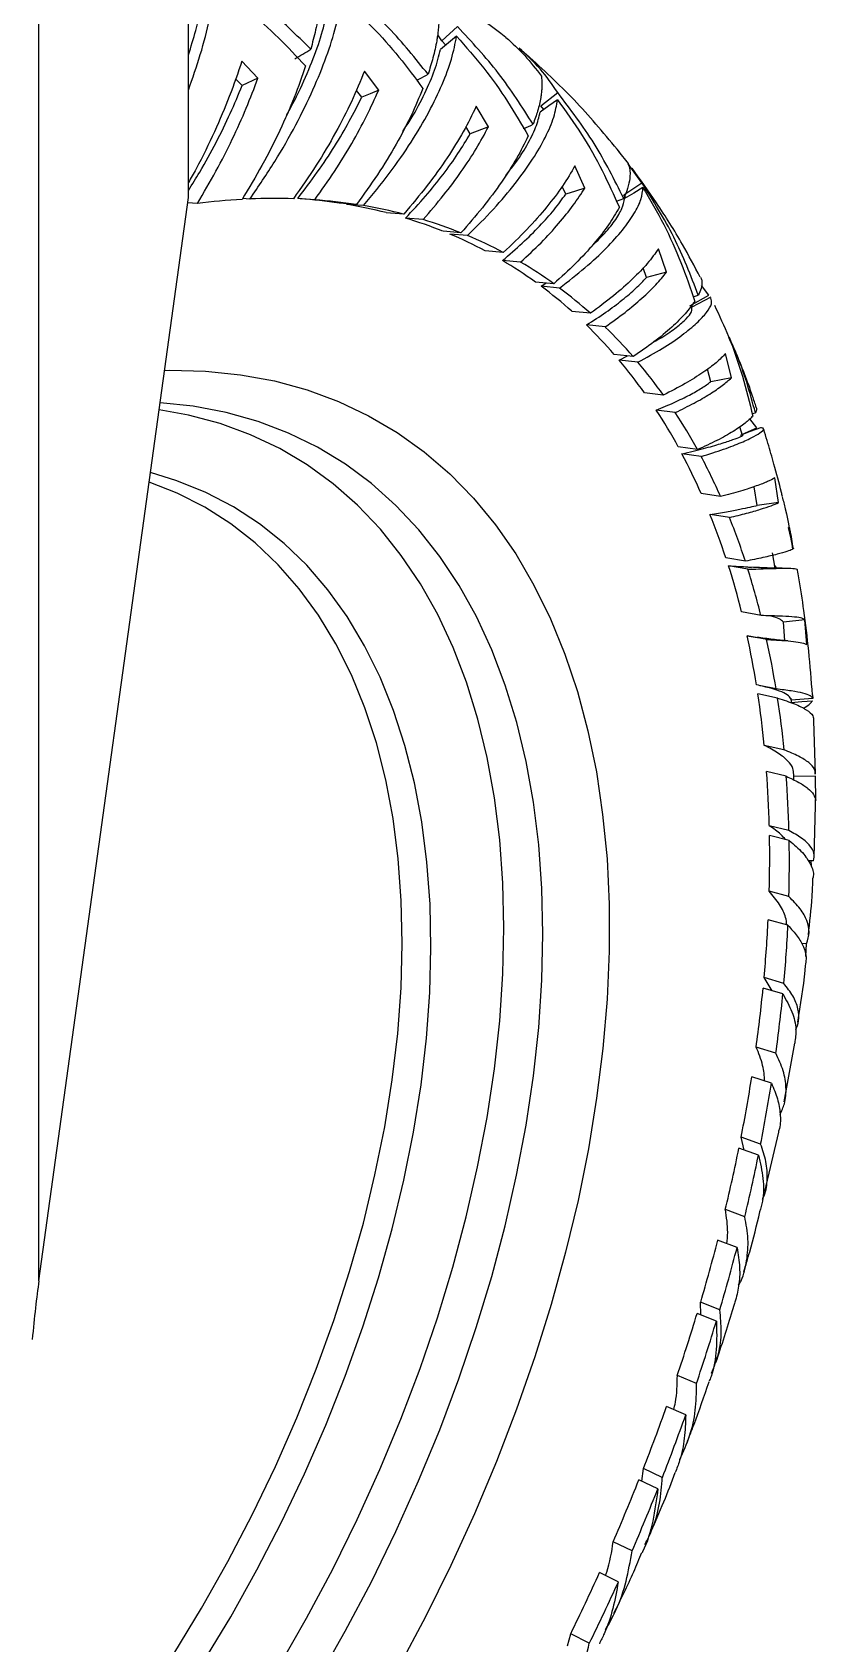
# Model space of a CAD drawing. Header units: millimetres. Extents: x 0 to 597, y 0 to 420.
# Drawn here: x 350.27 to 356.4, y 84.15 to 96.77 of the extents above; entities that cross this region are included whole.
import ezdxf

# ---------------------------------------------------------------- set-up
doc = ezdxf.new("R2010")
doc.units = ezdxf.units.MM

msp = doc.modelspace()

# ---------------------------------------------------------------- linework, layer by layer
at = {"color": 7, "linetype": 'Continuous', "lineweight": 25}
for p, q in [((351.488, 95.477), (351.488, 97.805)), ((353.473, 96.704), (353.595, 96.814)), ((353.473, 96.704), (353.44, 96.749)), ((353.504, 96.67), (353.473, 96.704)), ((352.032, 96.41), (351.907, 96.543)), ((352.978, 96.317), (352.867, 96.466)), ((351.909, 96.353), (351.858, 96.405)), ((352.032, 96.41), (351.909, 96.353)), ((352.845, 96.261), (352.803, 96.315)), ((353.837, 96.029), (353.742, 96.191)), ((354.248, 96.194), (354.38, 96.297)), ((354.27, 96.164), (354.248, 96.194)), ((353.695, 95.975), (353.661, 96.032)), ((353.837, 96.029), (353.695, 95.975)), ((354.856, 95.836), (354.931, 95.741)), ((354.593, 95.55), (354.515, 95.724)), ((355.04, 95.591), (354.931, 95.739)), ((354.443, 95.502), (354.415, 95.563)), ((354.899, 95.497), (355.04, 95.591)), ((350.317, 86.992), (351.488, 95.477)), ((351.558, 95.429), (351.482, 95.435)), ((351.97, 95.464), (351.912, 95.469)), ((352.477, 95.458), (352.344, 95.468)), ((352.803, 95.421), (352.668, 95.432)), ((352.86, 95.412), (352.726, 95.422)), ((354.841, 95.446), (354.897, 95.469)), ((354.913, 95.474), (354.899, 95.497)), ((353.174, 95.346), (353.037, 95.357)), ((353.326, 95.303), (353.188, 95.314)), ((353.622, 95.199), (353.482, 95.211)), ((353.674, 95.178), (353.534, 95.19)), ((353.954, 95.045), (353.813, 95.057)), ((355.232, 94.891), (355.17, 95.074)), ((354.089, 94.969), (353.947, 94.982)), ((355.075, 94.85), (355.049, 94.925)), ((354.349, 94.8), (354.205, 94.814)), ((354.25, 94.781), (354.286, 94.806)), ((354.394, 94.766), (354.25, 94.781)), ((355.415, 94.628), (355.563, 94.71)), ((355.58, 94.694), (355.429, 94.618)), ((355.441, 94.697), (355.481, 94.711)), ((355.563, 94.71), (355.506, 94.787)), ((354.636, 94.569), (354.491, 94.584)), ((354.752, 94.462), (354.606, 94.478)), ((354.97, 94.23), (354.823, 94.247)), ((354.861, 94.203), (354.926, 94.235)), ((355.008, 94.186), (354.861, 94.203)), ((355.741, 94.064), (355.695, 94.254)), ((355.578, 94.032), (355.554, 94.132)), ((355.207, 93.928), (355.059, 93.947)), ((355.301, 93.791), (355.151, 93.811)), ((355.902, 93.784), (355.928, 93.79)), ((355.828, 93.613), (355.807, 93.68)), ((355.826, 93.621), (355.939, 93.671)), ((355.939, 93.671), (355.884, 93.742)), ((355.474, 93.501), (355.324, 93.523)), ((355.503, 93.447), (355.353, 93.468)), ((356.109, 93.086), (356.079, 93.279)), ((355.656, 93.134), (355.504, 93.157)), ((355.943, 93.064), (355.919, 93.211)), ((356.109, 93.086), (355.943, 93.064)), ((355.725, 92.97), (355.573, 92.994)), ((356.227, 92.725), (356.188, 92.89)), ((355.85, 92.628), (355.697, 92.654)), ((356.082, 92.573), (356.062, 92.693)), ((356.226, 92.726), (356.227, 92.725)), ((355.87, 92.564), (355.718, 92.591)), ((356.097, 92.573), (356.078, 92.596)), ((355.973, 92.202), (355.82, 92.231)), ((356.316, 92.169), (356.147, 92.151)), ((356.159, 92.005), (356.147, 92.151)), ((356.331, 91.975), (356.316, 92.169)), ((355.863, 92.044), (355.942, 92.031)), ((356.017, 92.014), (355.863, 92.044)), ((356.09, 91.627), (355.958, 91.655)), ((356.102, 91.555), (355.948, 91.588)), ((356.21, 91.52), (356.208, 91.554)), ((356.378, 91.551), (356.209, 91.54)), ((356.375, 91.58), (356.378, 91.551)), ((356.398, 90.959), (356.386, 91.38)), ((356.152, 91.15), (355.998, 91.185)), ((356.17, 90.943), (356.016, 90.979)), ((356.23, 90.913), (356.229, 90.958)), ((356.399, 90.944), (356.23, 90.94)), ((356.401, 90.753), (356.399, 90.944)), ((356.387, 90.31), (356.4, 90.814)), ((356.191, 90.517), (356.037, 90.556)), ((356.193, 90.439), (356.039, 90.478)), ((356.384, 90.28), (356.34, 90.281)), ((356.368, 90.245), (356.365, 90.28)), ((356.191, 90), (356.036, 90.042)), ((356.182, 89.776), (356.028, 89.819)), ((356.329, 89.63), (356.289, 89.632)), ((356.323, 89.53), (356.329, 89.63)), ((356.059, 89.263), (355.996, 89.367)), ((356.15, 89.321), (355.996, 89.367)), ((356.143, 89.238), (355.989, 89.284)), ((356.088, 88.773), (355.934, 88.822)), ((356.154, 88.393), (356.238, 88.853)), ((356.053, 88.538), (355.899, 88.588)), ((355.841, 88.014), (355.816, 88.115)), ((355.969, 88.062), (355.816, 88.115)), ((356.001, 87.691), (356.111, 88.156)), ((355.952, 87.975), (355.799, 88.029)), ((355.845, 87.493), (355.693, 87.55)), ((355.784, 87.251), (355.632, 87.309)), ((355.623, 86.675), (355.472, 86.736)), ((355.502, 86.724), (355.499, 86.824)), ((355.65, 86.764), (355.499, 86.824)), ((355.467, 86.186), (355.317, 86.25)), ((355.382, 85.941), (355.233, 86.006)), ((355.038, 85.422), (355.051, 85.52)), ((355.199, 85.452), (355.051, 85.52)), ((355.165, 85.363), (355.016, 85.432)), ((354.962, 84.876), (354.815, 84.948)), ((354.854, 84.634), (354.708, 84.706)), ((354.457, 84.132), (354.482, 84.227)), ((354.627, 84.152), (354.482, 84.227))]:
    msp.add_line(p, q, dxfattribs=at)
at = {"color": 8, "linetype": 'Continuous', "lineweight": 25}
msp.add_line((350.317, 86.992), (350.317, 97.238), dxfattribs=at)
at = {"color": 7, "linetype": 'Continuous', "lineweight": 25, "flags": 128}
for points in [[(353.588, 96.739), (353.525, 96.687), (353.462, 96.636)], [(354.078, 96.646), (354.157, 96.578), (354.164, 96.571)], [(352.978, 96.317), (352.911, 96.289), (352.845, 96.261)], [(354.379, 96.241), (354.311, 96.193), (354.243, 96.145)], [(354.593, 95.55), (354.518, 95.526), (354.443, 95.502)], [(355.047, 95.555), (354.975, 95.511), (354.903, 95.468)], [(355.232, 94.891), (355.154, 94.87), (355.075, 94.85)], [(351.301, 94.122), (351.34, 94.123), (351.622, 94.116), (351.896, 94.088), (352.162, 94.04), (352.418, 93.969), (352.664, 93.879), (352.899, 93.767), (353.123, 93.635), (353.335, 93.483), (353.534, 93.311), (353.72, 93.121), (353.892, 92.911), (354.051, 92.684), (354.194, 92.439), (354.323, 92.177), (354.437, 91.9), (354.535, 91.606), (354.617, 91.299), (354.683, 90.977), (354.732, 90.643), (354.766, 90.297), (354.783, 89.94), (354.783, 89.573), (354.767, 89.197), (354.734, 88.812), (354.685, 88.421), (354.62, 88.024), (354.539, 87.621), (354.442, 87.215), (354.329, 86.807), (354.201, 86.396), (354.058, 85.986), (353.9, 85.576), (353.728, 85.167), (353.543, 84.761), (353.345, 84.36), (353.133, 83.963)], [(355.741, 94.064), (355.66, 94.048), (355.578, 94.032)], [(353.951, 90.105), (353.926, 90.445), (353.886, 90.773), (353.828, 91.089), (353.755, 91.391), (353.666, 91.679), (353.561, 91.952), (353.44, 92.209), (353.305, 92.45), (353.155, 92.673), (352.991, 92.878), (352.813, 93.065), (352.622, 93.233), (352.418, 93.381), (352.203, 93.509), (351.975, 93.617), (351.737, 93.705), (351.489, 93.771), (351.258, 93.813)], [(354.256, 90.064), (354.231, 90.407), (354.19, 90.739), (354.132, 91.058), (354.059, 91.364), (353.969, 91.656), (353.864, 91.933), (353.743, 92.194), (353.607, 92.438), (353.457, 92.665), (353.292, 92.874), (353.113, 93.064), (352.921, 93.236), (352.717, 93.388), (352.5, 93.52), (352.272, 93.631), (352.033, 93.722), (351.784, 93.792), (351.525, 93.841), (351.266, 93.868)], [(355.967, 93.673), (355.888, 93.642), (355.81, 93.611)], [(353.38, 89.94), (353.356, 90.269), (353.315, 90.587), (353.258, 90.891), (353.184, 91.183), (353.094, 91.459), (352.989, 91.72), (352.868, 91.965), (352.732, 92.193), (352.581, 92.403), (352.416, 92.595), (352.237, 92.767), (352.046, 92.92), (351.841, 93.053), (351.625, 93.166), (351.398, 93.258), (351.19, 93.321)], [(353.155, 89.97), (353.131, 90.297), (353.091, 90.613), (353.033, 90.915), (352.96, 91.204), (352.87, 91.478), (352.764, 91.737), (352.643, 91.979), (352.507, 92.204), (352.356, 92.412), (352.191, 92.6), (352.012, 92.77), (351.821, 92.92), (351.616, 93.05), (351.4, 93.159), (351.18, 93.246)], [(356.207, 91.52), (356.291, 91.528), (356.375, 91.535)], [(352.198, 83.973), (352.414, 84.35), (352.618, 84.733), (352.809, 85.121), (352.987, 85.513), (353.152, 85.908), (353.302, 86.305), (353.438, 86.701), (353.558, 87.097), (353.664, 87.492), (353.753, 87.883), (353.827, 88.27), (353.884, 88.652), (353.926, 89.027), (353.951, 89.396), (353.959, 89.755), (353.951, 90.105)], [(352.499, 83.864), (352.716, 84.246), (352.921, 84.634), (353.113, 85.027), (353.291, 85.424), (353.456, 85.823), (353.606, 86.224), (353.742, 86.625), (353.863, 87.025), (353.969, 87.423), (354.058, 87.819), (354.132, 88.21), (354.19, 88.596), (354.231, 88.975), (354.256, 89.347), (354.264, 89.71), (354.256, 90.064)], [(351.373, 84.069), (351.59, 84.427), (351.796, 84.792), (351.99, 85.163), (352.17, 85.538), (352.337, 85.917), (352.489, 86.298), (352.627, 86.681), (352.75, 87.063), (352.858, 87.444), (352.949, 87.822), (353.025, 88.197), (353.084, 88.566), (353.127, 88.929), (353.153, 89.285), (353.163, 89.632), (353.155, 89.97)], [(351.602, 83.998), (351.819, 84.359), (352.025, 84.727), (352.218, 85.101), (352.398, 85.48), (352.564, 85.861), (352.716, 86.245), (352.854, 86.63), (352.977, 87.015), (353.084, 87.398), (353.175, 87.779), (353.251, 88.155), (353.31, 88.527), (353.352, 88.892), (353.378, 89.25), (353.387, 89.6), (353.38, 89.94)]]:
    msp.add_lwpolyline(points, dxfattribs=at)
at = {"color": 7, "linetype": 'Continuous', "lineweight": 25}
for centre, radius, start, end in [((351.52, 93.631), 3.953, 51.6189, 63.5238), ((352.189, 90.47), 4.999, 93.2256, 97.251), ((352.167, 90.914), 4.555, 88.1926, 92.4698), ((352.059, 91.43), 4.047, 81.3426, 85.698), ((352.19, 91.396), 4.071, 81.342, 85.9561), ((352.1, 91.696), 3.779, 75.6518, 80.4789), ((352.235, 91.679), 3.785, 75.6429, 80.4907), ((352.163, 91.928), 3.538, 68.117, 73.162), ((352.296, 91.9), 3.555, 68.1123, 73.1624), ((352.201, 92.021), 3.438, 62.039, 67.1835), ((352.332, 91.99), 3.459, 62.0382, 67.1813), ((352.205, 92.032), 3.426, 54.2874, 59.4434), ((352.339, 92.004), 3.444, 54.2881, 59.4477), ((352.163, 91.974), 3.498, 48.2696, 53.3577), ((352.29, 91.938), 3.525, 48.2737, 53.3525), ((352.011, 91.813), 3.719, 40.8883, 45.7686), ((352.14, 91.779), 3.744, 40.8893, 45.7663), ((351.818, 91.648), 3.973, 35.3457, 40.0175), ((351.952, 91.619), 3.991, 35.3425, 40.0206), ((351.451, 91.4), 4.417, 28.7313, 33.0842), ((351.577, 91.365), 4.444, 28.7329, 33.0841), ((351.06, 91.189), 4.86, 23.8821, 27.9652), ((351.186, 91.155), 4.888, 23.8824, 27.9661), ((350.446, 90.931), 5.526, 18.1749, 21.9244), ((350.565, 90.893), 5.562, 18.1767, 21.924), ((349.851, 90.739), 6.153, 14.0319, 17.5206), ((349.976, 90.703), 6.18, 14.0291, 17.5224), ((348.993, 90.538), 7.033, 9.1712, 12.3635), ((349.107, 90.5), 7.073, 9.1706, 12.3633), ((348.232, 90.419), 7.803, 5.6363, 8.6151), ((348.335, 90.378), 7.856, 5.6379, 8.614), ((347.18, 90.328), 8.86, 1.4765, 4.2134), ((347.287, 90.288), 8.907, 1.4756, 4.2139), ((346.302, 90.309), 9.738, 358.4287, 0.9984), ((346.396, 90.268), 9.798, 358.4294, 0.9981), ((345.156, 90.352), 10.885, 354.809, 357.1951), ((345.246, 90.312), 10.95, 354.809, 357.1948), ((344.249, 90.437), 11.796, 352.13, 354.3917), ((344.333, 90.398), 11.867, 352.13, 354.3914), ((343.106, 90.606), 12.952, 348.9131, 351.0375), ((343.189, 90.566), 13.023, 348.9126, 351.0378), ((342.262, 90.773), 13.812, 346.5024, 348.538), ((342.332, 90.737), 13.897, 346.5028, 348.5378), ((341.274, 91.019), 14.831, 343.5706, 345.5122), ((341.328, 90.986), 14.931, 343.5718, 345.5116), ((340.572, 91.227), 15.562, 341.3475, 343.2277), ((340.621, 91.197), 15.668, 341.3486, 343.227), ((339.816, 91.488), 16.362, 338.6087, 340.4272), ((339.854, 91.462), 16.481, 338.61, 340.426), ((339.339, 91.675), 16.874, 336.5041, 338.2857), ((339.377, 91.651), 16.994, 336.5049, 338.2843), ((338.875, 91.88), 17.382, 333.8784, 335.6244), ((338.96, 91.835), 17.45, 333.8773, 335.6267)]:
    msp.add_arc(centre, radius, start, end, dxfattribs=at)
msp.add_ellipse((350.317, 85.948), major_axis=(0.091, 1.423), ratio=0.068485, start_param=0.751511, end_param=1.15277, dxfattribs=at)
for points, knots in [([(352.446, 96.637), (352.334, 96.748), (352.111, 96.969), (351.846, 97.154), (351.714, 97.247)], [0, 0, 0, 0, 0.49957, 1, 1, 1, 1]), ([(352.54, 97.211), (352.54, 97.192), (352.539, 97.155), (352.535, 97.098), (352.529, 97.045), (352.523, 96.995), (352.51, 96.912), (352.488, 96.796), (352.459, 96.688), (352.446, 96.637)], [0, 0, 0, 0, 0.120107, 0.230139, 0.330169, 0.420237, 0.500394, 0.76472, 1, 1, 1, 1]), ([(351.488, 96.316), (351.52, 96.41), (351.588, 96.604), (351.66, 96.881), (351.687, 97.048), (351.701, 97.133)], [0, 0, 0, 0, 0.315966, 0.652581, 1, 1, 1, 1]), ([(351.701, 97.133), (351.788, 97.068), (351.961, 96.94), (352.196, 96.73), (352.336, 96.58), (352.406, 96.506)], [0, 0, 0, 0, 0.3393764, 0.6723356, 1, 1, 1, 1]), ([(353.365, 96.441), (353.265, 96.565), (353.067, 96.814), (352.823, 97.027), (352.7, 97.133)], [0, 0, 0, 0, 0.499581, 1, 1, 1, 1]), ([(351.488, 96.592), (351.508, 96.657), (351.558, 96.812), (351.585, 96.947), (351.601, 97.025)], [0, 0, 0, 0, 0.417292, 1, 1, 1, 1]), ([(351.97, 95.464), (352.037, 95.562), (352.17, 95.759), (352.333, 96.046), (352.468, 96.322), (352.573, 96.581), (352.65, 96.825), (352.676, 96.966), (352.689, 97.038)], [0, 0, 0, 0, 0.16604, 0.333056, 0.499186, 0.663302, 0.828992, 1, 1, 1, 1]), ([(352.689, 97.038), (352.769, 96.964), (352.928, 96.817), (353.14, 96.579), (353.263, 96.412), (353.324, 96.33)], [0, 0, 0, 0, 0.339383, 0.67234, 1, 1, 1, 1]), ([(352.256, 96.12), (352.283, 96.17), (352.357, 96.304), (352.446, 96.509), (352.53, 96.735), (352.56, 96.865), (352.576, 96.931)], [0, 0, 0, 0, 0.161689, 0.43678, 0.71415, 1, 1, 1, 1]), ([(353.449, 96.918), (353.45, 96.903), (353.451, 96.873), (353.448, 96.827), (353.444, 96.784), (353.439, 96.742), (353.428, 96.674), (353.407, 96.577), (353.378, 96.485), (353.365, 96.441)], [0, 0, 0, 0, 0.120105, 0.230141, 0.330167, 0.420234, 0.500395, 0.764721, 1, 1, 1, 1]), ([(354.187, 96.049), (354.101, 96.185), (353.928, 96.457), (353.706, 96.695), (353.595, 96.814)], [0, 0, 0, 0, 0.499575, 1, 1, 1, 1]), ([(352.86, 95.412), (352.929, 95.496), (353.068, 95.666), (353.236, 95.911), (353.375, 96.146), (353.48, 96.364), (353.555, 96.567), (353.577, 96.681), (353.588, 96.739)], [0, 0, 0, 0, 0.166041, 0.333057, 0.499187, 0.663302, 0.828993, 1, 1, 1, 1]), ([(353.588, 96.739), (353.66, 96.656), (353.804, 96.493), (353.991, 96.231), (354.096, 96.048), (354.149, 95.958)], [0, 0, 0, 0, 0.339383, 0.672331, 1, 1, 1, 1]), ([(353.975, 96.73), (354.026, 96.684), (354.126, 96.592), (354.21, 96.481), (354.252, 96.425)], [0, 0, 0, 0, 0.500366, 1, 1, 1, 1]), ([(352.322, 96.562), (352.343, 96.575), (352.384, 96.599), (352.425, 96.624), (352.446, 96.637)], [0, 0, 0, 0, 0.500016, 1, 1, 1, 1]), ([(353.167, 95.993), (353.189, 96.027), (353.259, 96.132), (353.343, 96.295), (353.423, 96.48), (353.449, 96.583), (353.462, 96.636)], [0, 0, 0, 0, 0.134777, 0.418701, 0.704973, 1, 1, 1, 1]), ([(354.38, 96.297), (354.336, 96.361), (354.248, 96.489), (354.135, 96.594), (354.078, 96.646)], [0, 0, 0, 0, 0.498257, 1, 1, 1, 1]), ([(354.866, 95.829), (354.756, 95.962), (354.537, 96.227), (354.287, 96.457), (354.162, 96.573)], [0, 0, 0, 0, 0.49913, 1, 1, 1, 1]), ([(351.907, 96.543), (351.876, 96.452), (351.815, 96.274), (351.693, 95.99), (351.585, 95.763), (351.508, 95.628), (351.488, 95.593)], [0, 0, 0, 0, 0.303897, 0.595491, 0.892886, 1, 1, 1, 1]), ([(352.406, 96.506), (352.378, 96.425), (352.321, 96.262), (352.206, 96), (352.071, 95.732), (351.962, 95.55), (351.908, 95.461)], [0, 0, 0, 0, 0.250635, 0.500173, 0.755309, 1, 1, 1, 1]), ([(352.867, 96.466), (352.835, 96.387), (352.772, 96.232), (352.643, 95.984), (352.494, 95.729), (352.371, 95.554), (352.31, 95.466)], [0, 0, 0, 0, 0.2553185, 0.5003026, 0.7501595, 1, 1, 1, 1]), ([(353.276, 96.393), (353.283, 96.397), (353.313, 96.413), (353.342, 96.429), (353.365, 96.441)], [0, 0, 0, 0, 0.24689, 1, 1, 1, 1]), ([(351.488, 95.531), (351.518, 95.579), (351.597, 95.706), (351.707, 95.908), (351.82, 96.136), (351.879, 96.281), (351.909, 96.353)], [0, 0, 0, 0, 0.169113, 0.446079, 0.723236, 1, 1, 1, 1]), ([(351.558, 95.429), (351.608, 95.514), (351.708, 95.683), (351.834, 95.933), (351.945, 96.177), (352.003, 96.333), (352.032, 96.41)], [0, 0, 0, 0, 0.249919, 0.499817, 0.749988, 1, 1, 1, 1]), ([(352.477, 95.458), (352.53, 95.532), (352.636, 95.681), (352.77, 95.901), (352.887, 96.115), (352.948, 96.25), (352.978, 96.317)], [0, 0, 0, 0, 0.249917, 0.499816, 0.749988, 1, 1, 1, 1]), ([(353.324, 96.33), (353.295, 96.26), (353.237, 96.12), (353.117, 95.892), (352.975, 95.659), (352.859, 95.499), (352.803, 95.421)], [0, 0, 0, 0, 0.250637, 0.500175, 0.755313, 1, 1, 1, 1]), ([(354.252, 96.425), (354.253, 96.413), (354.256, 96.391), (354.257, 96.356), (354.255, 96.323), (354.252, 96.29), (354.244, 96.237), (354.227, 96.159), (354.2, 96.084), (354.187, 96.049)], [0, 0, 0, 0, 0.120103, 0.230138, 0.330167, 0.420237, 0.500396, 0.764722, 1, 1, 1, 1]), ([(352.344, 95.468), (352.396, 95.536), (352.501, 95.674), (352.635, 95.877), (352.752, 96.074), (352.814, 96.199), (352.845, 96.261)], [0, 0, 0, 0, 0.250001, 0.500004, 0.75018, 1, 1, 1, 1]), ([(353.742, 96.191), (353.71, 96.125), (353.648, 95.996), (353.517, 95.786), (353.363, 95.57), (353.237, 95.421), (353.174, 95.346)], [0, 0, 0, 0, 0.255319, 0.500302, 0.750158, 1, 1, 1, 1]), ([(353.674, 95.178), (353.744, 95.247), (353.883, 95.386), (354.052, 95.587), (354.188, 95.777), (354.289, 95.951), (354.357, 96.111), (354.371, 96.197), (354.379, 96.241)], [0, 0, 0, 0, 0.166039, 0.333055, 0.499186, 0.663302, 0.828991, 1, 1, 1, 1]), ([(354.379, 96.241), (354.443, 96.151), (354.571, 95.973), (354.732, 95.69), (354.819, 95.495), (354.863, 95.399)], [0, 0, 0, 0, 0.339377, 0.672335, 1, 1, 1, 1]), ([(354.897, 95.469), (354.824, 95.614), (354.678, 95.906), (354.479, 96.167), (354.38, 96.297)], [0, 0, 0, 0, 0.4995729, 1, 1, 1, 1]), ([(353.973, 95.648), (353.995, 95.676), (354.063, 95.759), (354.142, 95.887), (354.215, 96.03), (354.234, 96.106), (354.243, 96.145)], [0, 0, 0, 0, 0.135152, 0.418951, 0.705104, 1, 1, 1, 1]), ([(353.188, 95.314), (353.242, 95.372), (353.349, 95.487), (353.485, 95.657), (353.603, 95.821), (353.664, 95.924), (353.695, 95.975)], [0, 0, 0, 0, 0.250002, 0.500003, 0.750179, 1, 1, 1, 1]), ([(353.326, 95.303), (353.381, 95.367), (353.49, 95.494), (353.627, 95.679), (353.746, 95.86), (353.807, 95.972), (353.837, 96.029)], [0, 0, 0, 0, 0.249918, 0.499817, 0.749987, 1, 1, 1, 1]), ([(354.149, 95.958), (354.12, 95.9), (354.064, 95.785), (353.942, 95.596), (353.798, 95.4), (353.68, 95.265), (353.622, 95.199)], [0, 0, 0, 0, 0.250637, 0.500174, 0.755312, 1, 1, 1, 1]), ([(354.115, 96.015), (354.115, 96.015), (354.139, 96.027), (354.163, 96.038), (354.187, 96.049)], [0, 0, 0, 0, 0.015253, 1, 1, 1, 1]), ([(354.515, 95.724), (354.485, 95.672), (354.425, 95.57), (354.297, 95.402), (354.145, 95.227), (354.018, 95.106), (353.954, 95.045)], [0, 0, 0, 0, 0.25532, 0.500304, 0.750161, 1, 1, 1, 1]), ([(354.931, 95.741), (354.934, 95.733), (354.94, 95.719), (354.945, 95.695), (354.947, 95.671), (354.946, 95.648), (354.943, 95.609), (354.931, 95.552), (354.908, 95.495), (354.897, 95.469)], [0, 0, 0, 0, 0.120103, 0.230139, 0.330169, 0.420237, 0.500397, 0.764722, 1, 1, 1, 1]), ([(355.496, 94.851), (355.451, 94.937), (355.346, 95.136), (355.169, 95.418), (355.027, 95.615), (354.962, 95.705)], [0, 0, 0, 0, 0.294656, 0.676956, 1, 1, 1, 1]), ([(354.089, 94.969), (354.144, 95.02), (354.254, 95.123), (354.39, 95.272), (354.506, 95.417), (354.564, 95.506), (354.593, 95.55)], [0, 0, 0, 0, 0.2499156, 0.4998175, 0.7499878, 1, 1, 1, 1]), ([(354.394, 94.766), (354.463, 94.82), (354.601, 94.927), (354.764, 95.08), (354.893, 95.223), (354.983, 95.352), (355.04, 95.467), (355.045, 95.525), (355.047, 95.555)], [0, 0, 0, 0, 0.166041, 0.333056, 0.499185, 0.663301, 0.828991, 1, 1, 1, 1]), ([(355.481, 94.711), (355.422, 94.864), (355.303, 95.171), (355.128, 95.451), (355.04, 95.591)], [0, 0, 0, 0, 0.499574, 1, 1, 1, 1]), ([(355.047, 95.555), (355.103, 95.459), (355.214, 95.268), (355.349, 94.969), (355.419, 94.764), (355.453, 94.662)], [0, 0, 0, 0, 0.3393772, 0.6723307, 1, 1, 1, 1]), ([(353.947, 94.982), (354.001, 95.028), (354.107, 95.119), (354.241, 95.253), (354.356, 95.382), (354.414, 95.462), (354.443, 95.502)], [0, 0, 0, 0, 0.249999, 0.500004, 0.750181, 1, 1, 1, 1]), ([(354.627, 95.076), (354.664, 95.111), (354.746, 95.189), (354.83, 95.294), (354.89, 95.394), (354.899, 95.443), (354.903, 95.468)], [0, 0, 0, 0, 0.216975, 0.473925, 0.733001, 1, 1, 1, 1]), ([(354.863, 95.399), (354.837, 95.354), (354.784, 95.265), (354.667, 95.115), (354.525, 94.96), (354.407, 94.852), (354.349, 94.8)], [0, 0, 0, 0, 0.250635, 0.500174, 0.755311, 1, 1, 1, 1]), ([(355.17, 95.074), (355.143, 95.037), (355.09, 94.963), (354.969, 94.838), (354.823, 94.707), (354.699, 94.615), (354.636, 94.569)], [0, 0, 0, 0, 0.255318, 0.500302, 0.750159, 1, 1, 1, 1]), ([(354.606, 94.478), (354.658, 94.511), (354.761, 94.577), (354.888, 94.674), (354.997, 94.766), (355.049, 94.822), (355.075, 94.85)], [0, 0, 0, 0, 0.250001, 0.500002, 0.75018, 1, 1, 1, 1]), ([(354.752, 94.462), (354.805, 94.5), (354.912, 94.577), (355.043, 94.688), (355.153, 94.794), (355.206, 94.859), (355.232, 94.891)], [0, 0, 0, 0, 0.249916, 0.499816, 0.749987, 1, 1, 1, 1]), ([(355.499, 94.852), (355.501, 94.849), (355.505, 94.841), (355.508, 94.828), (355.511, 94.804), (355.507, 94.767), (355.489, 94.729), (355.481, 94.711)], [0, 0, 0, 0, 0.108966, 0.228779, 0.335414, 0.687026, 1, 1, 1, 1]), ([(355.008, 94.186), (355.074, 94.222), (355.206, 94.295), (355.358, 94.399), (355.474, 94.494), (355.551, 94.577), (355.591, 94.645), (355.584, 94.674), (355.58, 94.688)], [0, 0, 0, 0, 0.168914, 0.338824, 0.50783, 0.674787, 0.843343, 1, 1, 1, 1]), ([(355.453, 94.662), (355.43, 94.631), (355.385, 94.568), (355.276, 94.46), (355.141, 94.347), (355.027, 94.269), (354.97, 94.23)], [0, 0, 0, 0, 0.250639, 0.500174, 0.755313, 1, 1, 1, 1]), ([(355.133, 94.345), (355.154, 94.357), (355.226, 94.398), (355.313, 94.46), (355.392, 94.528), (355.434, 94.583), (355.43, 94.604), (355.428, 94.614)], [0, 0, 0, 0, 0.095522, 0.326607, 0.554615, 0.784513, 1, 1, 1, 1]), ([(355.607, 94.633), (355.645, 94.551), (355.73, 94.371), (355.83, 94.08), (355.882, 93.868), (355.908, 93.764)], [0, 0, 0, 0, 0.29149, 0.648585, 1, 1, 1, 1]), ([(355.928, 93.79), (355.884, 93.95), (355.83, 94.151), (355.739, 94.338), (355.72, 94.377)], [0, 0, 0, 0, 0.794738, 1, 1, 1, 1]), ([(355.935, 93.832), (355.925, 93.862), (355.878, 94.009), (355.808, 94.189), (355.74, 94.343), (355.724, 94.379)], [0, 0, 0, 0, 0.161448, 0.805792, 1, 1, 1, 1]), ([(355.695, 94.254), (355.673, 94.231), (355.629, 94.185), (355.52, 94.105), (355.384, 94.019), (355.266, 93.958), (355.207, 93.928)], [0, 0, 0, 0, 0.255317, 0.500301, 0.750159, 1, 1, 1, 1]), ([(355.301, 93.791), (355.351, 93.816), (355.453, 93.866), (355.574, 93.937), (355.674, 94.005), (355.718, 94.044), (355.741, 94.064)], [0, 0, 0, 0, 0.249918, 0.499815, 0.749985, 1, 1, 1, 1]), ([(355.151, 93.811), (355.2, 93.831), (355.297, 93.871), (355.415, 93.929), (355.512, 93.984), (355.556, 94.016), (355.578, 94.032)], [0, 0, 0, 0, 0.250001, 0.500004, 0.750181, 1, 1, 1, 1]), ([(355.934, 93.832), (355.936, 93.827), (355.941, 93.816), (355.933, 93.8), (355.928, 93.79)], [0, 0, 0, 0, 0.416447, 1, 1, 1, 1]), ([(355.908, 93.764), (355.89, 93.746), (355.854, 93.71), (355.757, 93.644), (355.635, 93.574), (355.527, 93.525), (355.474, 93.501)], [0, 0, 0, 0, 0.250638, 0.5001734, 0.755311, 1, 1, 1, 1]), ([(355.503, 93.447), (355.564, 93.466), (355.687, 93.505), (355.823, 93.558), (355.922, 93.605), (355.98, 93.642), (356.001, 93.668), (355.978, 93.672), (355.967, 93.673)], [0, 0, 0, 0, 0.166041, 0.333057, 0.499185, 0.6633, 0.82899, 1, 1, 1, 1]), ([(356.139, 93.133), (356.137, 93.144), (356.117, 93.23), (356.079, 93.369), (356.034, 93.526), (356.006, 93.618), (355.994, 93.656), (355.991, 93.665)], [0, 0, 0, 0, 0.058661, 0.476917, 0.787053, 0.94837, 1, 1, 1, 1]), ([(355.353, 93.468), (355.412, 93.482), (355.529, 93.51), (355.66, 93.548), (355.758, 93.581), (355.813, 93.603), (355.837, 93.615), (355.829, 93.614), (355.829, 93.614)], [0, 0, 0, 0, 0.1984342, 0.3979746, 0.59626, 0.7919122, 0.9891838, 1, 1, 1, 1]), ([(356.079, 93.279), (356.063, 93.27), (356.032, 93.253), (355.939, 93.217), (355.819, 93.177), (355.71, 93.148), (355.656, 93.134)], [0, 0, 0, 0, 0.255319, 0.500301, 0.75016, 1, 1, 1, 1]), ([(355.573, 92.994), (355.618, 93.001), (355.706, 93.015), (355.809, 93.035), (355.892, 93.052), (355.926, 93.06), (355.943, 93.064)], [0, 0, 0, 0, 0.2500013, 0.5000024, 0.7501823, 1, 1, 1, 1]), ([(355.725, 92.97), (355.771, 92.981), (355.864, 93.003), (355.972, 93.035), (356.057, 93.063), (356.092, 93.078), (356.109, 93.086)], [0, 0, 0, 0, 0.2499158, 0.4998172, 0.7499886, 1, 1, 1, 1]), ([(356.137, 93.132), (356.146, 93.101), (356.182, 92.966), (356.203, 92.827), (356.218, 92.72)], [0, 0, 0, 0, 0.230585, 1, 1, 1, 1]), ([(356.225, 92.725), (356.217, 92.776), (356.209, 92.832), (356.196, 92.886), (356.194, 92.891)], [0, 0, 0, 0, 0.900163, 1, 1, 1, 1]), ([(356.218, 92.72), (356.206, 92.715), (356.182, 92.705), (356.102, 92.682), (355.996, 92.656), (355.898, 92.637), (355.85, 92.628)], [0, 0, 0, 0, 0.250634, 0.500175, 0.755313, 1, 1, 1, 1]), ([(355.718, 92.591), (355.772, 92.588), (355.841, 92.585), (355.887, 92.58), (355.897, 92.579)], [0, 0, 0, 0, 0.784729, 1, 1, 1, 1]), ([(355.87, 92.564), (355.925, 92.566), (356.034, 92.57), (356.15, 92.573), (356.225, 92.572), (356.26, 92.567), (356.255, 92.558), (356.254, 92.556)], [0, 0, 0, 0, 0.2282533, 0.457846, 0.6862225, 0.9118333, 1, 1, 1, 1]), ([(356.138, 92.573), (356.099, 92.573), (356.021, 92.573), (355.939, 92.578), (355.898, 92.58)], [0, 0, 0, 0, 0.502846, 1, 1, 1, 1]), ([(356.375, 91.58), (356.366, 91.696), (356.349, 91.92), (356.311, 92.224), (356.28, 92.435), (356.262, 92.537), (356.259, 92.557)], [0, 0, 0, 0, 0.343215, 0.665996, 0.935718, 1, 1, 1, 1]), ([(356.316, 92.169), (356.307, 92.174), (356.29, 92.184), (356.218, 92.192), (356.117, 92.198), (356.021, 92.2), (355.973, 92.202)], [0, 0, 0, 0, 0.255318, 0.500305, 0.750161, 1, 1, 1, 1]), ([(356.147, 92.151), (356.138, 92.159), (356.12, 92.176), (356.074, 92.191), (356.033, 92.199), (356.025, 92.2)], [0, 0, 0, 0, 0.456039, 0.89407, 1, 1, 1, 1]), ([(356.182, 92.003), (356.143, 92.006), (356.064, 92.014), (355.982, 92.026), (355.941, 92.031)], [0, 0, 0, 0, 0.502793, 1, 1, 1, 1]), ([(356.017, 92.014), (356.058, 92.012), (356.14, 92.007), (356.23, 91.999), (356.298, 91.989), (356.32, 91.979), (356.331, 91.975)], [0, 0, 0, 0, 0.249913, 0.499817, 0.749987, 1, 1, 1, 1]), ([(356.209, 91.54), (356.204, 91.552), (356.194, 91.574), (356.138, 91.604), (356.056, 91.631), (355.976, 91.65), (355.937, 91.659)], [0, 0, 0, 0, 0.250452, 0.499998, 0.755255, 1, 1, 1, 1]), ([(356.378, 91.551), (356.373, 91.559), (356.363, 91.575), (356.304, 91.594), (356.218, 91.611), (356.132, 91.621), (356.09, 91.627)], [0, 0, 0, 0, 0.250633, 0.500171, 0.75531, 1, 1, 1, 1]), ([(356.102, 91.555), (356.148, 91.54), (356.242, 91.51), (356.331, 91.464), (356.382, 91.422), (356.383, 91.392), (356.383, 91.38)], [0, 0, 0, 0, 0.27098, 0.543552, 0.814676, 1, 1, 1, 1]), ([(356.303, 91.475), (356.308, 91.478), (356.331, 91.492), (356.36, 91.513), (356.37, 91.528), (356.375, 91.535)], [0, 0, 0, 0, 0.143812, 0.580225, 1, 1, 1, 1]), ([(356.228, 90.958), (356.227, 90.973), (356.226, 91.01), (356.184, 91.064), (356.112, 91.124), (356.036, 91.165), (355.998, 91.185)], [0, 0, 0, 0, 0.196669, 0.461172, 0.730836, 1, 1, 1, 1]), ([(356.397, 90.959), (356.396, 90.973), (356.395, 91.004), (356.35, 91.05), (356.274, 91.1), (356.193, 91.133), (356.152, 91.15)], [0, 0, 0, 0, 0.199099, 0.462927, 0.731719, 1, 1, 1, 1]), ([(356.17, 90.943), (356.204, 90.927), (356.273, 90.895), (356.342, 90.848), (356.389, 90.801), (356.397, 90.769), (356.401, 90.753)], [0, 0, 0, 0, 0.249917, 0.499813, 0.74999, 1, 1, 1, 1]), ([(356.164, 90.447), (356.153, 90.46), (356.123, 90.496), (356.07, 90.533), (356.037, 90.556)], [0, 0, 0, 0, 0.386472, 1, 1, 1, 1]), ([(356.384, 90.28), (356.387, 90.3), (356.394, 90.34), (356.359, 90.399), (356.296, 90.458), (356.226, 90.498), (356.191, 90.517)], [0, 0, 0, 0, 0.250638, 0.500173, 0.755309, 1, 1, 1, 1]), ([(356.193, 90.439), (356.23, 90.408), (356.305, 90.344), (356.363, 90.252), (356.388, 90.186), (356.379, 90.15), (356.378, 90.145)], [0, 0, 0, 0, 0.315607, 0.633064, 0.948838, 1, 1, 1, 1]), ([(356.343, 89.699), (356.354, 89.8), (356.371, 89.951), (356.377, 90.097), (356.379, 90.145)], [0, 0, 0, 0, 0.674874, 1, 1, 1, 1]), ([(356.174, 89.779), (356.172, 89.798), (356.166, 89.851), (356.123, 89.937), (356.065, 90.007), (356.036, 90.042)], [0, 0, 0, 0, 0.2292, 0.6145939, 1, 1, 1, 1]), ([(356.329, 89.63), (356.338, 89.661), (356.356, 89.721), (356.335, 89.813), (356.286, 89.904), (356.222, 89.968), (356.191, 90)], [0, 0, 0, 0, 0.255316, 0.500305, 0.750157, 1, 1, 1, 1]), ([(356.182, 89.776), (356.209, 89.747), (356.262, 89.69), (356.307, 89.607), (356.329, 89.534), (356.323, 89.49), (356.32, 89.473)], [0, 0, 0, 0, 0.274329, 0.548639, 0.82325, 1, 1, 1, 1]), ([(356.261, 89.017), (356.283, 89.153), (356.307, 89.306), (356.321, 89.456), (356.322, 89.472)], [0, 0, 0, 0, 0.889765, 1, 1, 1, 1]), ([(356.143, 89.238), (356.169, 89.191), (356.221, 89.097), (356.252, 88.969), (356.241, 88.889), (356.236, 88.853)], [0, 0, 0, 0, 0.35499, 0.712059, 1, 1, 1, 1]), ([(356.244, 88.956), (356.253, 88.979), (356.273, 89.034), (356.265, 89.123), (356.229, 89.22), (356.176, 89.288), (356.15, 89.321)], [0, 0, 0, 0, 0.1996786, 0.4661867, 0.7386662, 1, 1, 1, 1]), ([(356.001, 88.554), (355.998, 88.596), (355.991, 88.682), (355.954, 88.774), (355.934, 88.822)], [0, 0, 0, 0, 0.473989, 1, 1, 1, 1]), ([(356.121, 88.292), (356.134, 88.32), (356.165, 88.39), (356.172, 88.505), (356.153, 88.635), (356.109, 88.727), (356.088, 88.773)], [0, 0, 0, 0, 0.189355, 0.456035, 0.728026, 1, 1, 1, 1]), ([(356.053, 88.538), (356.071, 88.497), (356.106, 88.415), (356.125, 88.298), (356.126, 88.212), (356.111, 88.166), (356.108, 88.157)], [0, 0, 0, 0, 0.308112, 0.61621, 0.924633, 1, 1, 1, 1]), ([(355.952, 87.975), (355.966, 87.914), (355.994, 87.791), (355.994, 87.644), (355.969, 87.56), (355.961, 87.532)], [0, 0, 0, 0, 0.400213, 0.802784, 1, 1, 1, 1]), ([(355.983, 87.63), (355.988, 87.639), (356.013, 87.69), (356.024, 87.788), (356.018, 87.922), (355.985, 88.016), (355.969, 88.062)], [0, 0, 0, 0, 0.069698, 0.379486, 0.696224, 1, 1, 1, 1]), ([(355.704, 87.281), (355.707, 87.311), (355.717, 87.397), (355.702, 87.489), (355.693, 87.55)], [0, 0, 0, 0, 0.342784, 1, 1, 1, 1]), ([(355.797, 86.956), (355.804, 86.968), (355.837, 87.031), (355.863, 87.151), (355.877, 87.317), (355.856, 87.435), (355.845, 87.493)], [0, 0, 0, 0, 0.072748, 0.377795, 0.688902, 1, 1, 1, 1]), ([(355.837, 87.061), (355.853, 87.113), (355.9, 87.27), (355.938, 87.427), (355.964, 87.531)], [0, 0, 0, 0, 0.333312, 1, 1, 1, 1]), ([(355.784, 87.251), (355.793, 87.199), (355.809, 87.096), (355.803, 86.954), (355.779, 86.866), (355.768, 86.825)], [0, 0, 0, 0, 0.349775, 0.699521, 1, 1, 1, 1]), ([(355.585, 86.267), (355.605, 86.318), (355.646, 86.423), (355.667, 86.589), (355.655, 86.706), (355.65, 86.764)], [0, 0, 0, 0, 0.326242, 0.670165, 1, 1, 1, 1]), ([(355.619, 86.352), (355.664, 86.487), (355.717, 86.645), (355.762, 86.803), (355.769, 86.825)], [0, 0, 0, 0, 0.859359, 1, 1, 1, 1]), ([(355.623, 86.675), (355.625, 86.601), (355.628, 86.452), (355.603, 86.296), (355.57, 86.215), (355.564, 86.202)], [0, 0, 0, 0, 0.4531004, 0.9088745, 1, 1, 1, 1]), ([(355.288, 85.982), (355.293, 86.001), (355.315, 86.087), (355.316, 86.178), (355.317, 86.25)], [0, 0, 0, 0, 0.222572, 1, 1, 1, 1]), ([(355.337, 85.593), (355.364, 85.654), (355.42, 85.778), (355.464, 85.975), (355.466, 86.116), (355.467, 86.186)], [0, 0, 0, 0, 0.3269256, 0.6634823, 1, 1, 1, 1]), ([(355.393, 85.726), (355.411, 85.771), (355.473, 85.929), (355.527, 86.088), (355.565, 86.201)], [0, 0, 0, 0, 0.2849654, 1, 1, 1, 1]), ([(355.382, 85.941), (355.38, 85.879), (355.376, 85.757), (355.347, 85.607), (355.312, 85.52), (355.3, 85.489)], [0, 0, 0, 0, 0.3914321, 0.78283, 1, 1, 1, 1]), ([(355.063, 84.925), (355.084, 84.966), (355.136, 85.071), (355.183, 85.246), (355.194, 85.384), (355.199, 85.452)], [0, 0, 0, 0, 0.253533, 0.634571, 1, 1, 1, 1]), ([(355.104, 85.013), (355.141, 85.096), (355.211, 85.253), (355.272, 85.413), (355.3, 85.489)], [0, 0, 0, 0, 0.5238491, 1, 1, 1, 1]), ([(355.165, 85.363), (355.153, 85.278), (355.129, 85.108), (355.083, 84.942), (355.043, 84.865), (355.042, 84.863)], [0, 0, 0, 0, 0.494144, 0.991184, 1, 1, 1, 1]), ([(354.754, 84.683), (354.758, 84.692), (354.789, 84.776), (354.802, 84.867), (354.815, 84.948)], [0, 0, 0, 0, 0.109089, 1, 1, 1, 1]), ([(354.755, 84.259), (354.784, 84.31), (354.851, 84.431), (354.922, 84.636), (354.948, 84.796), (354.962, 84.876)], [0, 0, 0, 0, 0.263967, 0.631992, 1, 1, 1, 1]), ([(354.82, 84.388), (354.874, 84.496), (354.952, 84.653), (355.018, 84.814), (355.04, 84.864)], [0, 0, 0, 0, 0.683373, 1, 1, 1, 1]), ([(354.854, 84.634), (354.842, 84.564), (354.816, 84.424), (354.764, 84.263), (354.719, 84.175), (354.706, 84.149)], [0, 0, 0, 0, 0.413492, 0.826936, 1, 1, 1, 1]), ([(354.416, 83.589), (354.439, 83.626), (354.503, 83.733), (354.576, 83.92), (354.61, 84.075), (354.627, 84.152)], [0, 0, 0, 0, 0.214087, 0.615261, 1, 1, 1, 1])]:
    msp.add_open_spline(points, degree=3, knots=knots, dxfattribs=at)

doc.saveas('drawing.dxf')
